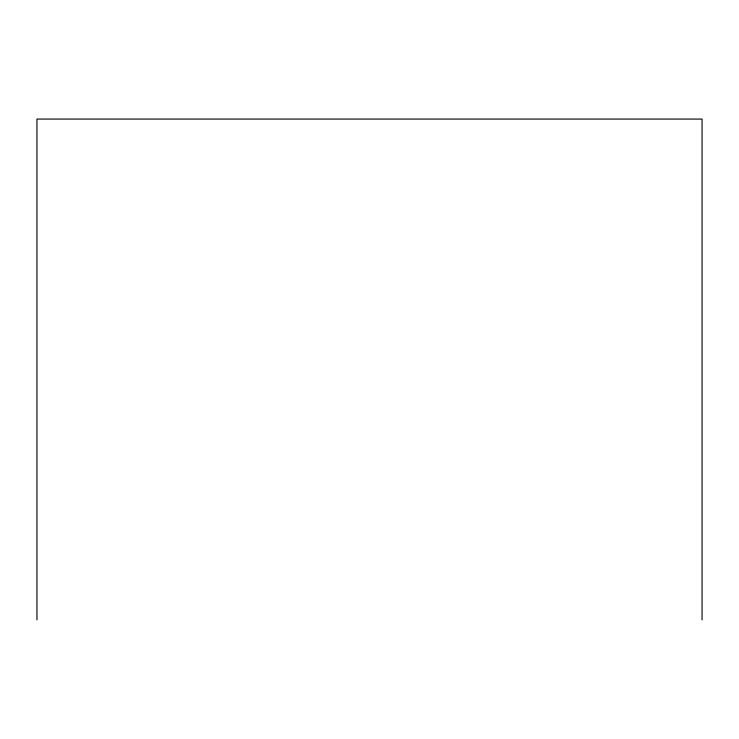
<?xml version="1.0" encoding="UTF-8"?>
<svg xmlns="http://www.w3.org/2000/svg" width="739" height="739" viewBox="0 0 739 739"><rect width="100%" height="100%" fill="white"/><g stroke="black" fill="none" stroke-linecap="round" stroke-linejoin="round"><path stroke-width="1.11" d="M702.05 619.929L702.05 119.071L36.95 119.071L36.95 619.929"/></g></svg>
